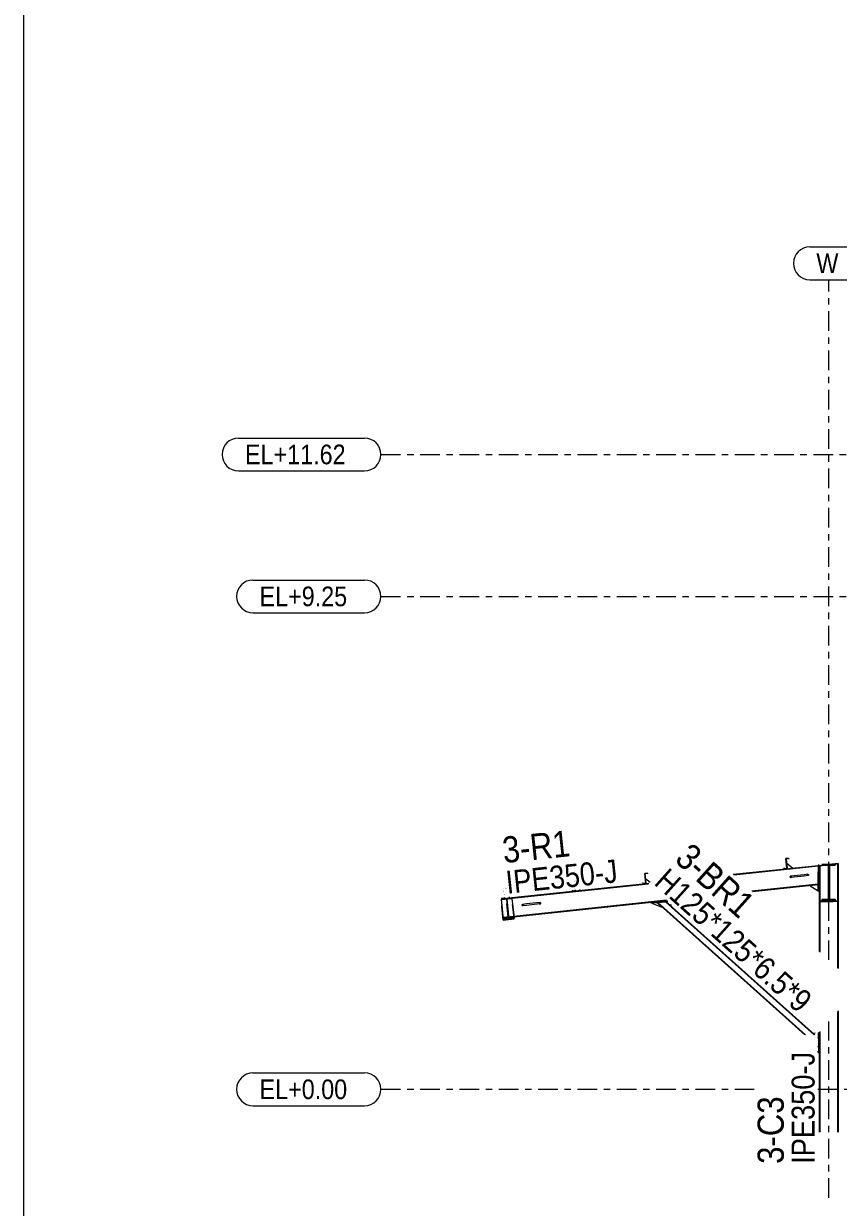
# Model space of a CAD drawing. Header units: millimetres. Extents: x -79 to 743, y -408 to 166.
# Drawn here: x -76.8 to 47.6, y -195.1 to -14.5 of the extents above; entities that cross this region are included whole.
import ezdxf

# ---------------------------------------------------------------- set-up
doc = ezdxf.new("R2010")
doc.units = ezdxf.units.MM
for name, pattern in [('XKITLINE00', [0]), ('XKITLINE02', [4, 2, -2]), ('XKITLINE03', [6, 3, -1, 1, -1])]:
    doc.linetypes.add(name, pattern=pattern)
for name, color, linetype, lineweight in [('DrawingSheet', 5, 'Continuous', 0), ('Part', 2, 'Continuous', 0), ('PartMark', 7, 'Continuous', 0), ('S-grid', 1, 'Continuous', 0)]:
    doc.layers.add(name, color=color, linetype=linetype, lineweight=lineweight)
doc.styles.add('ARIAL', font='ARIAL.TTF')

# ---------------------------------------------------------------- blocks, each defined once
blk = doc.blocks.new('*A362')
at = {"layer": 'Part'}
blk.add_hatch(color=3, dxfattribs=at).paths.add_polyline_path([(-3.54, -146.45), (-3.12, -146.41), (-3.11, -146.53), (-3.13, -146.53), (-3.14, -146.43), (-3.52, -146.47), (-3.36, -147.96), (-3.78, -148), (-3.79, -147.88), (-3.78, -147.88), (-3.77, -147.99), (-3.38, -147.95)], flags=17)
blk = doc.blocks.new('*A363')
at = {"layer": 'Part'}
blk.add_hatch(color=3, dxfattribs=at).paths.add_polyline_path([(7.23, -145.32), (7.65, -145.27), (7.66, -145.4), (7.65, -145.4), (7.64, -145.29), (7.25, -145.33), (7.41, -146.82), (6.99, -146.87), (6.98, -146.74), (7, -146.74), (7.01, -146.85), (7.39, -146.81)], flags=17)
blk = doc.blocks.new('*A364')
at = {"layer": 'Part'}
blk.add_hatch(color=3, dxfattribs=at).paths.add_polyline_path([(18.01, -144.18), (18.42, -144.14), (18.44, -144.26), (18.42, -144.26), (18.41, -144.15), (18.02, -144.19), (18.18, -145.69), (17.77, -145.73), (17.75, -145.61), (17.77, -145.6), (17.78, -145.71), (18.17, -145.67)], flags=17)
blk = doc.blocks.new('*A365')
at = {"layer": 'Part'}
blk.add_hatch(color=3, dxfattribs=at).paths.add_polyline_path([(28.78, -143.04), (29.2, -143), (29.21, -143.12), (29.19, -143.13), (29.18, -143.02), (28.8, -143.06), (28.96, -144.55), (28.54, -144.59), (28.53, -144.47), (28.54, -144.47), (28.55, -144.58), (28.94, -144.54)], flags=17)
blk = doc.blocks.new('*A366')
at = {"layer": 'Part'}
blk.add_hatch(color=3, dxfattribs=at).paths.add_polyline_path([(39.56, -141.91), (39.97, -141.86), (39.98, -141.99), (39.97, -141.99), (39.96, -141.88), (39.57, -141.92), (39.73, -143.41), (39.32, -143.46), (39.3, -143.33), (39.32, -143.33), (39.33, -143.44), (39.71, -143.4)], flags=17)
blk = doc.blocks.new('*A373')
at = {"layer": 'Part'}
blk.add_hatch(color=3, dxfattribs=at).paths.add_polyline_path([(45.05, -148.24), (45.05, -148.14), (47.14, -148.14), (47.14, -148.24)], flags=17)
blk = doc.blocks.new('*A374')
at = {"layer": 'Part'}
blk.add_hatch(color=3, dxfattribs=at).paths.add_polyline_path([(45.05, -142.93), (45.05, -142.83), (47.14, -142.83), (47.14, -142.93)], flags=17)
blk = doc.blocks.new('*A375')
at = {"layer": 'Part'}
blk.add_hatch(color=3, dxfattribs=at).paths.add_polyline_path([(46.07, -148.14), (46.07, -142.93), (46.11, -142.93), (46.11, -148.14)], flags=17)
blk = doc.blocks.new('*A377')
at = {"layer": 'Part'}
blk.add_hatch(color=3, dxfattribs=at).paths.add_polyline_path([(-3.54, -146.45), (-3.12, -146.41), (-3.11, -146.53), (-3.13, -146.53), (-3.14, -146.43), (-3.52, -146.47), (-3.36, -147.96), (-3.78, -148), (-3.79, -147.88), (-3.78, -147.88), (-3.77, -147.99), (-3.38, -147.95)], flags=17)
blk = doc.blocks.new('*A378')
at = {"layer": 'Part'}
blk.add_hatch(color=3, dxfattribs=at).paths.add_polyline_path([(2.07, -148.64), (2.12, -148.67), (2.15, -148.72), (2.14, -148.77), (2.09, -148.82), (2.03, -148.84), (1.97, -148.83), (1.92, -148.8), (1.89, -148.75), (1.9, -148.69), (1.95, -148.65), (2.01, -148.63)], flags=17)
blk = doc.blocks.new('*A379')
at = {"layer": 'Part'}
blk.add_hatch(color=3, dxfattribs=at).paths.add_polyline_path([(7.23, -145.32), (7.65, -145.27), (7.66, -145.4), (7.65, -145.4), (7.64, -145.29), (7.25, -145.33), (7.41, -146.82), (6.99, -146.87), (6.98, -146.74), (7, -146.74), (7.01, -146.85), (7.39, -146.81)], flags=17)
blk = doc.blocks.new('*A380')
at = {"layer": 'Part'}
blk.add_hatch(color=3, dxfattribs=at).paths.add_polyline_path([(18.01, -144.18), (18.42, -144.14), (18.44, -144.26), (18.42, -144.26), (18.41, -144.15), (18.02, -144.19), (18.18, -145.69), (17.77, -145.73), (17.75, -145.61), (17.77, -145.6), (17.78, -145.71), (18.17, -145.67)], flags=17)
blk = doc.blocks.new('*A381')
at = {"layer": 'Part'}
blk.add_hatch(color=3, dxfattribs=at).paths.add_polyline_path([(-3.58, -151.14), (-1.92, -150.97), (-1.92, -151.03), (-3.57, -151.21)], flags=17)
blk = doc.blocks.new('*A382')
at = {"layer": 'Part'}
blk.add_hatch(color=3, dxfattribs=at).paths.add_polyline_path([(-3.9, -148.1), (-2.24, -147.92), (-2.24, -147.99), (-3.89, -148.17)], flags=17)
blk = doc.blocks.new('*A383')
at = {"layer": 'Part'}
blk.add_hatch(color=3, dxfattribs=at).paths.add_polyline_path([(-3.08, -148.08), (-3.05, -148.08), (-2.74, -151.05), (-2.77, -151.06)], flags=17)
blk = doc.blocks.new('*A384')
at = {"layer": 'Part'}
blk.add_hatch(color=3, dxfattribs=at).paths.add_polyline_path([(40.36, -144.6), (40.41, -144.63), (40.43, -144.68), (40.42, -144.73), (40.38, -144.78), (40.31, -144.8), (40.25, -144.79), (40.2, -144.76), (40.18, -144.71), (40.19, -144.65), (40.23, -144.61), (40.29, -144.59)], flags=17)
blk = doc.blocks.new('*A385')
at = {"layer": 'Part'}
blk.add_hatch(color=3, dxfattribs=at).paths.add_polyline_path([(28.78, -143.04), (29.2, -143), (29.21, -143.12), (29.19, -143.13), (29.18, -143.02), (28.8, -143.06), (28.96, -144.55), (28.54, -144.59), (28.53, -144.47), (28.54, -144.47), (28.55, -144.58), (28.94, -144.54)], flags=17)
blk = doc.blocks.new('*A386')
at = {"layer": 'Part'}
blk.add_hatch(color=3, dxfattribs=at).paths.add_polyline_path([(39.56, -141.91), (39.97, -141.86), (39.98, -141.99), (39.97, -141.99), (39.96, -141.88), (39.57, -141.92), (39.73, -143.41), (39.32, -143.46), (39.3, -143.33), (39.32, -143.33), (39.33, -143.44), (39.71, -143.4)], flags=17)
blk = doc.blocks.new('*A472')
at = {"layer": 'DrawingSheet', "color": 5, "linetype": 'XKITLINE00', "lineweight": 0}
blk.add_line((-76.76, 166.1), (-76.76, -407.9), dxfattribs=at)
blk = doc.blocks.new('*A1520')
at = {"layer": 'S-grid', "color": 1, "linetype": 'XKITLINE03', "lineweight": 0}
for p, q in [((-22.24, -177.12), (34.74, -177.12)), ((44.44, -177.12), (557.53, -177.12))]:
    blk.add_line(p, q, dxfattribs=at)
at = {"layer": 'S-grid', "color": 3, "style": 'ARIAL', "width": 0.85}
blk.add_text('EL+0.00', height=3, dxfattribs=at).set_placement((-40.76, -178.62))
blk = doc.blocks.new('*A1521')
at = {"layer": 'S-grid', "color": 1, "linetype": 'XKITLINE03', "lineweight": 0}
blk.add_line((-22.24, -80.25), (240.46, -80.25), dxfattribs=at)
at = {"layer": 'S-grid', "color": 3, "style": 'ARIAL', "width": 0.85}
blk.add_text('EL+11.62', height=3, dxfattribs=at).set_placement((-42.98, -81.75))
blk = doc.blocks.new('*A1522')
at = {"layer": 'S-grid', "color": 1, "linetype": 'XKITLINE03', "lineweight": 0}
blk.add_line((-22.24, -101.91), (557.53, -101.91), dxfattribs=at)
at = {"layer": 'S-grid', "color": 3, "style": 'ARIAL', "width": 0.85}
blk.add_text('EL+9.25', height=3, dxfattribs=at).set_placement((-40.76, -103.41))
blk = doc.blocks.new('*A1560')
at = {"layer": 'S-grid', "color": 1, "linetype": 'XKITLINE03', "lineweight": 0}
for p, q in [((46.09, -157.39), (46.09, -53.58)), ((46.09, -193.67), (46.09, -166.76))]:
    blk.add_line(p, q, dxfattribs=at)
at = {"layer": 'S-grid', "color": 3, "style": 'ARIAL', "width": 0.85}
blk.add_text('W', height=3, dxfattribs=at).set_placement((44.21, -52.58))
blk = doc.blocks.new('*A1591')
at = {"layer": 'Part', "color": 7, "linetype": 'XKITLINE02', "lineweight": 0}
for p, q in [((19.9, -148.64), (21.29, -148.49)), ((44.52, -169.27), (44.52, -170.67))]:
    blk.add_line(p, q, dxfattribs=at)
at = {"layer": 'Part', "color": 2, "linetype": 'XKITLINE00', "lineweight": 0}
for p, q in [((42.43, -168.79), (19.9, -148.64)), ((42.54, -168.79), (20, -148.63)), ((21.19, -148.5), (43.88, -168.79)), ((21.29, -148.49), (43.99, -168.79)), ((44.44, -169.19), (44.52, -169.27)), ((44.44, -169.29), (44.52, -169.37)), ((44.52, -170.57), (44.44, -170.49)), ((44.52, -170.67), (44.44, -170.59))]:
    blk.add_line(p, q, dxfattribs=at)
blk = doc.blocks.new('*A1592')
at = {"layer": 'Part', "color": 2, "linetype": 'XKITLINE00', "lineweight": 0}
for p, q in [((44.49, -143), (31.53, -144.36)), ((44.49, -143.09), (31.62, -144.45)), ((18.65, -145.72), (-2.24, -147.92)), ((18.6, -145.82), (-2.23, -148.02)), ((44.49, -145.84), (34.37, -146.9)), ((44.49, -145.93), (34.46, -146.99)), ((21.35, -148.28), (-1.95, -150.73)), ((21.44, -148.36), (-1.94, -150.83))]:
    blk.add_line(p, q, dxfattribs=at)
at = {"layer": 'Part', "color": 7, "linetype": 'XKITLINE02', "lineweight": 0}
for p, q in [((44.49, -145.93), (44.49, -143)), ((-2.24, -147.92), (-3.9, -148.1)), ((-3.9, -148.1), (-3.6, -151)), ((-2.23, -148.02), (-3.89, -148.19)), ((-1.95, -150.73), (-3.61, -150.91)), ((-1.94, -150.83), (-3.6, -151))]:
    blk.add_line(p, q, dxfattribs=at)
blk = doc.blocks.new('*A1595')
at = {"layer": 'Part', "color": 2, "linetype": 'XKITLINE00', "lineweight": 0}
for p, q in [((-3.78, -148), (-3.79, -147.88)), ((-3.79, -147.88), (-3.78, -147.88)), ((-3.78, -147.88), (-3.77, -147.99)), ((-3.36, -147.96), (-3.78, -148)), ((-3.77, -147.99), (-3.38, -147.95)), ((-3.38, -147.95), (-3.39, -147.84)), ((-3.38, -147.84), (-3.36, -147.96))]:
    blk.add_line(p, q, dxfattribs=at)
blk = doc.blocks.new('*A1596')
at = {"layer": 'Part', "color": 2, "linetype": 'XKITLINE00', "lineweight": 0}
for p, q in [((6.98, -146.75), (6.98, -146.74)), ((6.98, -146.74), (7, -146.74)), ((6.99, -146.87), (6.98, -146.75)), ((7.41, -146.82), (6.99, -146.87)), ((7, -146.74), (7, -146.75)), ((7, -146.75), (7.01, -146.85)), ((7.01, -146.85), (7.39, -146.81)), ((7.39, -146.81), (7.38, -146.71)), ((7.4, -146.71), (7.41, -146.82))]:
    blk.add_line(p, q, dxfattribs=at)
blk = doc.blocks.new('*A1597')
at = {"layer": 'Part', "color": 2, "linetype": 'XKITLINE00', "lineweight": 0}
for p, q in [((18.01, -144.18), (18.42, -144.14)), ((18.17, -145.67), (18.01, -144.18)), ((18.41, -144.15), (18.02, -144.19)), ((18.02, -144.19), (18.18, -145.69)), ((18.42, -144.26), (18.41, -144.15)), ((18.42, -144.14), (18.44, -144.26)), ((18.44, -144.26), (18.42, -144.26)), ((17.75, -145.61), (17.77, -145.6)), ((17.77, -145.73), (17.75, -145.61)), ((17.77, -145.6), (17.78, -145.71)), ((18.18, -145.69), (17.77, -145.73)), ((17.78, -145.71), (18.17, -145.67))]:
    blk.add_line(p, q, dxfattribs=at)
blk = doc.blocks.new('*A1599')
at = {"layer": 'Part', "color": 2, "linetype": 'XKITLINE00', "lineweight": 0}
for p, q in [((39.56, -141.91), (39.97, -141.86)), ((39.71, -143.4), (39.56, -141.91)), ((39.96, -141.88), (39.57, -141.92)), ((39.57, -141.92), (39.73, -143.41)), ((39.97, -141.99), (39.96, -141.88)), ((39.97, -141.86), (39.98, -141.99)), ((39.98, -141.99), (39.97, -141.99)), ((39.32, -143.46), (39.3, -143.33)), ((39.3, -143.33), (39.32, -143.33)), ((39.32, -143.33), (39.33, -143.44)), ((39.73, -143.41), (39.32, -143.46)), ((39.33, -143.44), (39.71, -143.4))]:
    blk.add_line(p, q, dxfattribs=at)
blk = doc.blocks.new('*A1606')
at = {"layer": 'Part', "color": 2, "linetype": 'XKITLINE00', "lineweight": 0}
for p, q in [((44.73, -143.05), (44.64, -143.06)), ((44.64, -143.06), (44.64, -156.09)), ((44.73, -143.05), (44.73, -156.17)), ((47.55, -142.76), (47.46, -142.77)), ((47.46, -142.77), (47.46, -158.62)), ((47.55, -142.76), (47.55, -158.7)), ((47.46, -165.23), (47.46, -183.67)), ((47.55, -165.13), (47.55, -183.67)), ((44.64, -168.39), (44.64, -183.67)), ((44.73, -168.29), (44.73, -183.67))]:
    blk.add_line(p, q, dxfattribs=at)
at = {"layer": 'Part', "color": 7, "linetype": 'XKITLINE02', "lineweight": 0}
blk.add_line((47.46, -142.77), (44.73, -143.05), dxfattribs=at)
blk = doc.blocks.new('*A1607')
at = {"layer": 'Part', "color": 2, "linetype": 'XKITLINE00', "lineweight": 0}
for p, q in [((45.05, -148.14), (45.05, -148.24)), ((47.14, -148.14), (45.05, -148.14)), ((47.14, -148.24), (45.05, -148.24)), ((47.14, -148.24), (47.14, -148.14))]:
    blk.add_line(p, q, dxfattribs=at)
blk = doc.blocks.new('*A1608')
at = {"layer": 'Part', "color": 2, "linetype": 'XKITLINE00', "lineweight": 0}
for p, q in [((45.05, -142.83), (45.05, -142.93)), ((47.14, -142.83), (45.05, -142.83)), ((47.14, -142.93), (45.05, -142.93)), ((47.14, -142.93), (47.14, -142.83))]:
    blk.add_line(p, q, dxfattribs=at)
blk = doc.blocks.new('*A1609')
at = {"layer": 'Part', "color": 7, "linetype": 'XKITLINE02', "lineweight": 0}
for p, q in [((46.11, -142.93), (46.07, -142.93)), ((46.07, -142.93), (46.07, -148.14)), ((46.11, -148.14), (46.11, -142.93)), ((46.07, -148.14), (46.11, -148.14))]:
    blk.add_line(p, q, dxfattribs=at)
blk = doc.blocks.new('*A1610')
at = {"layer": 'Part', "color": 2, "linetype": 'XKITLINE00', "lineweight": 0}
for p, q in [((46.07, -142.93), (46.11, -142.93)), ((46.07, -148.14), (46.07, -142.93)), ((46.11, -142.93), (46.11, -148.14)), ((46.07, -148.14), (46.11, -148.14))]:
    blk.add_line(p, q, dxfattribs=at)
at = {"layer": 'Part', "color": 7, "linetype": 'XKITLINE02', "lineweight": 0}
for p, q in [((46.07, -142.93), (46.11, -142.93)), ((46.11, -148.14), (46.07, -148.14))]:
    blk.add_line(p, q, dxfattribs=at)
blk = doc.blocks.new('*A1611')
at = {"layer": 'Part', "color": 7, "linetype": 'XKITLINE02', "lineweight": 0}
for p, q in [((47.14, -148.14), (45.05, -148.14)), ((45.05, -148.14), (45.05, -148.24)), ((45.05, -148.24), (47.14, -148.24)), ((47.14, -148.24), (47.14, -148.14))]:
    blk.add_line(p, q, dxfattribs=at)
blk = doc.blocks.new('*A1614')
at = {"layer": 'Part', "color": 7, "linetype": 'XKITLINE02', "lineweight": 0}
for p, q in [((46.11, -148.4), (46.11, -142.91)), ((46.24, -142.91), (46.11, -142.91)), ((46.24, -143.03), (46.11, -143.03)), ((46.24, -143.2), (46.11, -143.2)), ((46.24, -142.91), (46.24, -148.4)), ((46.24, -147.87), (46.11, -147.87)), ((46.11, -148.27), (46.24, -148.27)), ((46.24, -148.4), (46.11, -148.4))]:
    blk.add_line(p, q, dxfattribs=at)
blk = doc.blocks.new('*A1615')
at = {"layer": 'Part', "color": 7, "linetype": 'XKITLINE02', "lineweight": 0}
for p, q in [((46.11, -142.91), (46.11, -148.24)), ((46.24, -142.91), (46.11, -142.91)), ((46.11, -143.03), (46.24, -143.03)), ((46.24, -142.91), (46.24, -142.93)), ((46.11, -148.27), (46.24, -148.27)), ((46.24, -148.14), (46.24, -148.27))]:
    blk.add_line(p, q, dxfattribs=at)
at = {"layer": 'Part', "color": 2, "linetype": 'XKITLINE00', "lineweight": 0}
for p, q in [((46.24, -143.2), (46.11, -143.2)), ((46.24, -142.93), (46.24, -148.14)), ((46.24, -147.87), (46.11, -147.87)), ((46.11, -148.24), (46.11, -148.4)), ((46.24, -148.4), (46.11, -148.4)), ((46.24, -148.24), (46.24, -148.4))]:
    blk.add_line(p, q, dxfattribs=at)
blk = doc.blocks.new('*A1616')
at = {"layer": 'Part', "color": 7, "linetype": 'XKITLINE02', "lineweight": 0}
for p, q in [((47.14, -142.83), (45.05, -142.83)), ((45.05, -142.83), (45.05, -142.93)), ((45.05, -142.93), (47.14, -142.93)), ((47.14, -142.93), (47.14, -142.83))]:
    blk.add_line(p, q, dxfattribs=at)
blk = doc.blocks.new('*A1628')
at = {"layer": 'S-grid', "color": 1, "linetype": 'XKITLINE00', "lineweight": 0}
for p, q in [((-41.76, -174.62), (-24.74, -174.62)), ((-41.76, -179.62), (-24.74, -179.62))]:
    blk.add_line(p, q, dxfattribs=at)
for centre, start, end in [((-41.76, -177.12), 90, 270), ((-24.74, -177.12), 270, 90)]:
    blk.add_arc(centre, 2.5, start, end, dxfattribs=at)
blk = doc.blocks.new('*A1629')
at = {"layer": 'Part', "color": 2, "linetype": 'XKITLINE00', "lineweight": 0}
for p, q in [((-3.78, -148), (-3.79, -147.88)), ((-3.79, -147.88), (-3.78, -147.88)), ((-3.78, -147.88), (-3.77, -147.99)), ((-3.36, -147.96), (-3.78, -148)), ((-3.77, -147.99), (-3.38, -147.95)), ((-3.38, -147.95), (-3.39, -147.84)), ((-3.38, -147.84), (-3.36, -147.96))]:
    blk.add_line(p, q, dxfattribs=at)
blk = doc.blocks.new('*A1630')
at = {"layer": 'Part', "color": 7, "linetype": 'XKITLINE02', "lineweight": 0}
for p, q in [((-0.7, -148.97), (-0.67, -148.93)), ((-0.7, -149.02), (-0.7, -148.97)), ((-0.68, -149.07), (-0.7, -149.02)), ((-0.65, -149.1), (-0.68, -149.07)), ((-0.67, -148.93), (-0.63, -148.91)), ((-0.61, -149.11), (-0.65, -149.1)), ((-0.03, -148.84), (-0.63, -148.91)), ((-0.63, -148.91), (-0.58, -148.92)), ((-0.01, -149.05), (-0.61, -149.11)), ((-0.57, -149.1), (-0.61, -149.11)), ((-0.58, -148.92), (-0.55, -148.95)), ((-0.54, -149.05), (-0.57, -149.1)), ((-0.55, -148.95), (-0.53, -149)), ((-0.53, -149), (-0.54, -149.05))]:
    blk.add_line(p, q, dxfattribs=at)
at = {"layer": 'Part', "color": 2, "linetype": 'XKITLINE00', "lineweight": 0}
for p, q in [((2.01, -148.63), (-0.03, -148.84)), ((2.03, -148.84), (-0.01, -149.05)), ((1.9, -148.69), (1.89, -148.75)), ((1.89, -148.75), (1.92, -148.8)), ((1.95, -148.65), (1.9, -148.69)), ((1.92, -148.8), (1.97, -148.83)), ((2.01, -148.63), (1.95, -148.65)), ((1.97, -148.83), (2.03, -148.84)), ((2.07, -148.64), (2.01, -148.63)), ((2.03, -148.84), (2.09, -148.82)), ((2.12, -148.67), (2.07, -148.64)), ((2.09, -148.82), (2.14, -148.77)), ((2.15, -148.72), (2.12, -148.67)), ((2.14, -148.77), (2.15, -148.72))]:
    blk.add_line(p, q, dxfattribs=at)
blk = doc.blocks.new('*A1631')
at = {"layer": 'Part', "color": 2, "linetype": 'XKITLINE00', "lineweight": 0}
for p, q in [((6.98, -146.75), (6.98, -146.74)), ((6.98, -146.74), (7, -146.74)), ((6.99, -146.87), (6.98, -146.75)), ((7.41, -146.82), (6.99, -146.87)), ((7, -146.74), (7, -146.75)), ((7, -146.75), (7.01, -146.85)), ((7.01, -146.85), (7.39, -146.81)), ((7.39, -146.81), (7.38, -146.71)), ((7.4, -146.71), (7.41, -146.82))]:
    blk.add_line(p, q, dxfattribs=at)
blk = doc.blocks.new('*A1632')
at = {"layer": 'Part', "color": 2, "linetype": 'XKITLINE00', "lineweight": 0}
for p, q in [((18.01, -144.18), (18.42, -144.14)), ((18.17, -145.67), (18.01, -144.18)), ((18.41, -144.15), (18.02, -144.19)), ((18.02, -144.19), (18.18, -145.69)), ((18.42, -144.26), (18.41, -144.15)), ((18.42, -144.14), (18.44, -144.26)), ((18.44, -144.26), (18.42, -144.26)), ((17.75, -145.61), (17.77, -145.6)), ((17.77, -145.73), (17.75, -145.61)), ((17.77, -145.6), (17.78, -145.71)), ((18.18, -145.69), (17.77, -145.73)), ((17.78, -145.71), (18.17, -145.67))]:
    blk.add_line(p, q, dxfattribs=at)
blk = doc.blocks.new('*A1633')
at = {"layer": 'Part', "color": 2, "linetype": 'XKITLINE00', "lineweight": 0}
for p, q in [((-3.58, -151.14), (-1.92, -150.97)), ((-3.58, -151.14), (-3.57, -151.21)), ((-1.92, -151.03), (-3.57, -151.21)), ((-1.92, -150.97), (-1.92, -151.03))]:
    blk.add_line(p, q, dxfattribs=at)
blk = doc.blocks.new('*A1634')
at = {"layer": 'Part', "color": 2, "linetype": 'XKITLINE00', "lineweight": 0}
for p, q in [((-3.9, -148.1), (-2.24, -147.92)), ((-3.9, -148.1), (-3.89, -148.17)), ((-2.24, -147.99), (-3.89, -148.17)), ((-2.24, -147.92), (-2.24, -147.99))]:
    blk.add_line(p, q, dxfattribs=at)
blk = doc.blocks.new('*A1635')
at = {"layer": 'Part', "color": 7, "linetype": 'XKITLINE02', "lineweight": 0}
for p, q in [((-3.05, -148.08), (-3.08, -148.08)), ((-3.08, -148.08), (-2.77, -151.06)), ((-2.74, -151.05), (-3.05, -148.08)), ((-2.77, -151.06), (-2.74, -151.05))]:
    blk.add_line(p, q, dxfattribs=at)
blk = doc.blocks.new('*A1636')
at = {"layer": 'Part', "color": 2, "linetype": 'XKITLINE00', "lineweight": 0}
for p, q in [((-3.05, -148.08), (-3.08, -148.08)), ((-3.08, -148.08), (-2.77, -151.06)), ((-3.05, -148.08), (-2.74, -151.05)), ((-2.77, -151.06), (-2.74, -151.05))]:
    blk.add_line(p, q, dxfattribs=at)
blk = doc.blocks.new('*A1637')
at = {"layer": 'Part', "color": 7, "linetype": 'XKITLINE02', "lineweight": 0}
for p, q in [((-1.92, -150.97), (-3.58, -151.14)), ((-3.58, -151.14), (-3.57, -151.21)), ((-3.57, -151.21), (-1.92, -151.03)), ((-1.92, -151.03), (-1.92, -150.97))]:
    blk.add_line(p, q, dxfattribs=at)
blk = doc.blocks.new('*A1638')
at = {"layer": 'Part', "color": 7, "linetype": 'XKITLINE02', "lineweight": 0}
for p, q in [((-2.24, -147.92), (-3.9, -148.1)), ((-3.9, -148.1), (-3.89, -148.17)), ((-3.89, -148.17), (-2.24, -147.99)), ((-2.24, -147.99), (-2.24, -147.92))]:
    blk.add_line(p, q, dxfattribs=at)
blk = doc.blocks.new('*A1639')
at = {"layer": 'Part', "color": 7, "linetype": 'XKITLINE02', "lineweight": 0}
for p, q in [((-3.38, -147.84), (-3.36, -147.96)), ((-3.36, -148.04), (-3.31, -148.04))]:
    blk.add_line(p, q, dxfattribs=at)
at = {"layer": 'Part', "color": 2, "linetype": 'XKITLINE00', "lineweight": 0}
for p, q in [((-3.36, -147.96), (-3.36, -148.04)), ((-3.31, -148.04), (-3.34, -147.84))]:
    blk.add_line(p, q, dxfattribs=at)
blk = doc.blocks.new('*A1640')
at = {"layer": 'Part', "color": 7, "linetype": 'XKITLINE02', "lineweight": 0}
for p, q in [((-3.31, -148.04), (-3.34, -147.84)), ((-2.49, -147.95), (-3.31, -148.04))]:
    blk.add_line(p, q, dxfattribs=at)
at = {"layer": 'Part', "color": 2, "linetype": 'XKITLINE00', "lineweight": 0}
blk.add_line((-2.71, -147.77), (-2.49, -147.95), dxfattribs=at)
blk = doc.blocks.new('*A1641')
at = {"layer": 'Part', "color": 7, "linetype": 'XKITLINE02', "lineweight": 0}
for p, q in [((7.46, -146.9), (7.44, -146.7)), ((8.29, -146.81), (7.46, -146.9))]:
    blk.add_line(p, q, dxfattribs=at)
at = {"layer": 'Part', "color": 2, "linetype": 'XKITLINE00', "lineweight": 0}
blk.add_line((8.07, -146.64), (8.29, -146.81), dxfattribs=at)
blk = doc.blocks.new('*A1642')
at = {"layer": 'Part', "color": 7, "linetype": 'XKITLINE02', "lineweight": 0}
for p, q in [((7.4, -146.71), (7.41, -146.82)), ((7.42, -146.91), (7.46, -146.9))]:
    blk.add_line(p, q, dxfattribs=at)
at = {"layer": 'Part', "color": 2, "linetype": 'XKITLINE00', "lineweight": 0}
for p, q in [((7.41, -146.82), (7.42, -146.91)), ((7.46, -146.9), (7.44, -146.7))]:
    blk.add_line(p, q, dxfattribs=at)
blk = doc.blocks.new('*A1643')
at = {"layer": 'Part', "color": 7, "linetype": 'XKITLINE02', "lineweight": 0}
for p, q in [((-3.03, -148.1), (-3.1, -148.11)), ((-2.74, -150.82), (-3.03, -148.1)), ((-3.1, -148.11), (-2.81, -150.83)), ((-3.02, -148.22), (-3.08, -148.23)), ((-2.82, -150.7), (-2.76, -150.69)), ((-2.81, -150.83), (-2.74, -150.82))]:
    blk.add_line(p, q, dxfattribs=at)
blk = doc.blocks.new('*A1644')
at = {"layer": 'Part', "color": 7, "linetype": 'XKITLINE02', "lineweight": 0}
for p, q in [((-3.1, -148.11), (-3.03, -148.1)), ((-3.03, -148.1), (-2.74, -150.82)), ((-2.81, -150.83), (-3.1, -148.11)), ((-3.02, -148.22), (-3.08, -148.23)), ((-2.82, -150.7), (-2.76, -150.69)), ((-2.74, -150.82), (-2.81, -150.83))]:
    blk.add_line(p, q, dxfattribs=at)
blk = doc.blocks.new('*A1645')
at = {"layer": 'Part', "color": 7, "linetype": 'XKITLINE02', "lineweight": 0}
for p, q in [((-2.24, -147.99), (-3.89, -148.17)), ((-1.93, -150.91), (-2.24, -147.99)), ((-3.59, -151.08), (-3.89, -148.17)), ((-1.93, -150.91), (-3.59, -151.08))]:
    blk.add_line(p, q, dxfattribs=at)
blk = doc.blocks.new('*A1646')
at = {"layer": 'Part', "color": 7, "linetype": 'XKITLINE02', "lineweight": 0}
for p, q in [((-2.24, -147.99), (-3.89, -148.17)), ((-1.93, -150.91), (-2.24, -147.99)), ((-3.59, -151.08), (-3.89, -148.17)), ((-1.93, -150.91), (-3.59, -151.08))]:
    blk.add_line(p, q, dxfattribs=at)
blk = doc.blocks.new('*A1647')
at = {"layer": 'Part', "color": 7, "linetype": 'XKITLINE02', "lineweight": 0}
for p, q in [((-3.89, -148.17), (-2.24, -147.99)), ((-3.58, -151.14), (-3.57, -151.21)), ((-1.92, -150.97), (-1.92, -151.03))]:
    blk.add_line(p, q, dxfattribs=at)
at = {"layer": 'Part', "color": 2, "linetype": 'XKITLINE00', "lineweight": 0}
for p, q in [((-2.24, -147.99), (-1.92, -150.97)), ((-3.89, -148.17), (-3.58, -151.14)), ((-3.57, -151.21), (-3.56, -151.29)), ((-3.56, -151.29), (-1.91, -151.12)), ((-1.91, -151.12), (-1.92, -151.03))]:
    blk.add_line(p, q, dxfattribs=at)
blk = doc.blocks.new('*A1648')
at = {"layer": 'Part', "color": 7, "linetype": 'XKITLINE02', "lineweight": 0}
for p, q in [((-2.24, -147.99), (-3.89, -148.17)), ((-1.91, -151.12), (-2.24, -147.99)), ((-3.56, -151.29), (-3.89, -148.17)), ((-1.91, -151.12), (-3.56, -151.29))]:
    blk.add_line(p, q, dxfattribs=at)
blk = doc.blocks.new('*A1649')
at = {"layer": 'Part', "color": 2, "linetype": 'XKITLINE00', "lineweight": 0}
for p, q in [((18.08, -144.27), (18.03, -144.28)), ((18.23, -145.77), (18.08, -144.27)), ((18.18, -145.69), (18.19, -145.77))]:
    blk.add_line(p, q, dxfattribs=at)
at = {"layer": 'Part', "color": 7, "linetype": 'XKITLINE02', "lineweight": 0}
for p, q in [((18.03, -144.28), (18.18, -145.69)), ((18.19, -145.77), (18.23, -145.77))]:
    blk.add_line(p, q, dxfattribs=at)
blk = doc.blocks.new('*A1650')
at = {"layer": 'Part', "color": 2, "linetype": 'XKITLINE00', "lineweight": 0}
blk.add_line((18.15, -144.94), (18.84, -145.5), dxfattribs=at)
at = {"layer": 'Part', "color": 7, "linetype": 'XKITLINE02', "lineweight": 0}
for p, q in [((18.23, -145.77), (18.15, -144.94)), ((18.65, -145.72), (18.23, -145.77))]:
    blk.add_line(p, q, dxfattribs=at)
blk = doc.blocks.new('*A1651')
at = {"layer": 'Part', "color": 7, "linetype": 'XKITLINE02', "lineweight": 0}
for p, q in [((19.77, -148.65), (19.1, -148.72)), ((20.64, -149.31), (19.99, -148.72))]:
    blk.add_line(p, q, dxfattribs=at)
at = {"layer": 'Part', "color": 2, "linetype": 'XKITLINE00', "lineweight": 0}
for p, q in [((19.1, -148.72), (20.64, -149.31)), ((19.99, -148.72), (19.77, -148.65))]:
    blk.add_line(p, q, dxfattribs=at)
blk = doc.blocks.new('*A1652')
at = {"layer": 'Part', "color": 2, "linetype": 'XKITLINE00', "lineweight": 0}
for p, q in [((21.42, -148.48), (21.39, -148.58)), ((22.04, -149.16), (22.05, -148.91))]:
    blk.add_line(p, q, dxfattribs=at)
at = {"layer": 'Part', "color": 7, "linetype": 'XKITLINE02', "lineweight": 0}
for p, q in [((21.39, -148.58), (22.04, -149.16)), ((21.56, -148.46), (21.42, -148.48))]:
    blk.add_line(p, q, dxfattribs=at)
blk = doc.blocks.new('*A1653')
at = {"layer": 'Part', "color": 2, "linetype": 'XKITLINE00', "lineweight": 0}
for p, q in [((19.01, -148.63), (21.46, -148.37)), ((19.02, -148.73), (19.01, -148.63)), ((21.56, -148.46), (19.02, -148.73))]:
    blk.add_line(p, q, dxfattribs=at)
blk = doc.blocks.new('*A1654')
at = {"layer": 'S-grid', "color": 1, "linetype": 'XKITLINE00', "lineweight": 0}
for p, q in [((-43.98, -77.75), (-24.74, -77.75)), ((-43.98, -82.75), (-24.74, -82.75))]:
    blk.add_line(p, q, dxfattribs=at)
for centre, start, end in [((-43.98, -80.25), 90, 270), ((-24.74, -80.25), 270, 90)]:
    blk.add_arc(centre, 2.5, start, end, dxfattribs=at)
blk = doc.blocks.new('*A1655')
at = {"layer": 'S-grid', "color": 1, "linetype": 'XKITLINE00', "lineweight": 0}
for p, q in [((-41.76, -99.41), (-24.74, -99.41)), ((-41.76, -104.41), (-24.74, -104.41))]:
    blk.add_line(p, q, dxfattribs=at)
for centre, start, end in [((-41.76, -101.91), 90, 270), ((-24.74, -101.91), 270, 90)]:
    blk.add_arc(centre, 2.5, start, end, dxfattribs=at)
blk = doc.blocks.new('*A1656')
at = {"layer": 'Part', "color": 2, "linetype": 'XKITLINE00', "lineweight": 0}
for p, q in [((42.33, -144.38), (40.29, -144.59)), ((40.19, -144.65), (40.18, -144.71)), ((40.18, -144.71), (40.2, -144.76)), ((40.23, -144.61), (40.19, -144.65)), ((40.2, -144.76), (40.25, -144.79)), ((40.29, -144.59), (40.23, -144.61)), ((40.25, -144.79), (40.31, -144.8)), ((40.36, -144.6), (40.29, -144.59)), ((42.35, -144.58), (40.31, -144.8)), ((40.31, -144.8), (40.38, -144.78)), ((40.41, -144.63), (40.36, -144.6)), ((40.38, -144.78), (40.42, -144.73)), ((40.43, -144.68), (40.41, -144.63)), ((40.42, -144.73), (40.43, -144.68))]:
    blk.add_line(p, q, dxfattribs=at)
at = {"layer": 'Part', "color": 7, "linetype": 'XKITLINE02', "lineweight": 0}
for p, q in [((42.93, -144.31), (42.33, -144.38)), ((42.86, -144.37), (42.89, -144.33)), ((42.86, -144.42), (42.86, -144.37)), ((42.87, -144.48), (42.86, -144.42)), ((42.91, -144.51), (42.87, -144.48)), ((42.89, -144.33), (42.93, -144.31)), ((42.93, -144.31), (42.97, -144.32)), ((42.97, -144.32), (43.01, -144.36)), ((43.02, -144.46), (42.99, -144.5)), ((43.01, -144.36), (43.03, -144.41)), ((43.03, -144.41), (43.02, -144.46)), ((42.95, -144.52), (42.35, -144.58)), ((42.95, -144.52), (42.91, -144.51)), ((42.99, -144.5), (42.95, -144.52))]:
    blk.add_line(p, q, dxfattribs=at)
blk = doc.blocks.new('*A1658')
at = {"layer": 'Part', "color": 2, "linetype": 'XKITLINE00', "lineweight": 0}
for p, q in [((39.56, -141.91), (39.97, -141.86)), ((39.71, -143.4), (39.56, -141.91)), ((39.96, -141.88), (39.57, -141.92)), ((39.57, -141.92), (39.73, -143.41)), ((39.97, -141.99), (39.96, -141.88)), ((39.97, -141.86), (39.98, -141.99)), ((39.98, -141.99), (39.97, -141.99)), ((39.32, -143.46), (39.3, -143.33)), ((39.3, -143.33), (39.32, -143.33)), ((39.32, -143.33), (39.33, -143.44)), ((39.73, -143.41), (39.32, -143.46)), ((39.33, -143.44), (39.71, -143.4))]:
    blk.add_line(p, q, dxfattribs=at)
blk = doc.blocks.new('*A1659')
at = {"layer": 'Part', "color": 7, "linetype": 'XKITLINE02', "lineweight": 0}
for p, q in [((47.46, -148.4), (44.73, -148.4)), ((44.73, -148.48), (44.73, -148.4)), ((44.73, -148.48), (47.46, -148.48)), ((44.85, -148.48), (44.85, -148.4)), ((47.34, -148.48), (47.34, -148.4)), ((47.46, -148.48), (47.46, -148.4))]:
    blk.add_line(p, q, dxfattribs=at)
blk = doc.blocks.new('*A1660')
at = {"layer": 'Part', "color": 2, "linetype": 'XKITLINE00', "lineweight": 0}
for p, q in [((46.11, -148.4), (44.73, -148.4)), ((47.46, -148.48), (44.73, -148.48)), ((47.46, -148.4), (46.24, -148.4))]:
    blk.add_line(p, q, dxfattribs=at)
at = {"layer": 'Part', "color": 7, "linetype": 'XKITLINE02', "lineweight": 0}
for p, q in [((44.73, -148.48), (44.73, -148.4)), ((44.85, -148.48), (44.85, -148.4)), ((46.24, -148.4), (46.11, -148.4)), ((47.34, -148.48), (47.34, -148.4)), ((47.46, -148.4), (47.46, -148.48))]:
    blk.add_line(p, q, dxfattribs=at)
blk = doc.blocks.new('*A1661')
at = {"layer": 'Part', "color": 2, "linetype": 'XKITLINE00', "lineweight": 0}
for p, q in [((44.52, -168.52), (44.52, -171.55)), ((44.62, -168.41), (44.62, -168.38)), ((44.62, -171.55), (44.62, -168.41)), ((44.52, -171.55), (44.62, -171.55))]:
    blk.add_line(p, q, dxfattribs=at)
blk = doc.blocks.new('*A1662')
at = {"layer": 'Part', "color": 2, "linetype": 'XKITLINE00', "lineweight": 0}
for p, q in [((44.43, -170.58), (44.44, -170.6)), ((44.44, -170.6), (44.52, -170.79)), ((44.52, -171.47), (44.44, -171.3))]:
    blk.add_line(p, q, dxfattribs=at)
at = {"layer": 'Part', "color": 7, "linetype": 'XKITLINE02', "lineweight": 0}
blk.add_line((44.52, -170.79), (44.52, -171.47), dxfattribs=at)
blk = doc.blocks.new('*A1663')
at = {"layer": 'Part', "color": 2, "linetype": 'XKITLINE00', "lineweight": 0}
for p, q in [((44.02, -168.56), (43.77, -168.6)), ((44.43, -169.19), (44.44, -169.18)), ((44.44, -169.18), (44.52, -169.14))]:
    blk.add_line(p, q, dxfattribs=at)
at = {"layer": 'Part', "color": 7, "linetype": 'XKITLINE02', "lineweight": 0}
for p, q in [((43.77, -168.6), (43.99, -168.79)), ((44.52, -169.14), (44.52, -168.52))]:
    blk.add_line(p, q, dxfattribs=at)
blk = doc.blocks.new('*A1664')
at = {"layer": 'Part', "color": 2, "linetype": 'XKITLINE00', "lineweight": 0}
for p, q in [((44.62, -142.91), (44.49, -142.91)), ((44.49, -142.91), (44.49, -146.83)), ((44.62, -146.83), (44.62, -142.91)), ((44.49, -146.83), (44.62, -146.83))]:
    blk.add_line(p, q, dxfattribs=at)
blk = doc.blocks.new('*A1665')
at = {"layer": 'Part', "color": 7, "linetype": 'XKITLINE02', "lineweight": 0}
for p, q in [((44.37, -145.94), (43.25, -146.06)), ((44.49, -146.83), (44.49, -146.05))]:
    blk.add_line(p, q, dxfattribs=at)
at = {"layer": 'Part', "color": 2, "linetype": 'XKITLINE00', "lineweight": 0}
for p, q in [((43.25, -146.06), (44.49, -146.83)), ((44.49, -146.05), (44.37, -145.94))]:
    blk.add_line(p, q, dxfattribs=at)
blk = doc.blocks.new('*A1666')
at = {"layer": 'Part', "color": 2, "linetype": 'XKITLINE00', "lineweight": 0}
for p, q in [((47.54, -142.67), (46.09, -142.83)), ((47.54, -142.67), (47.55, -142.76)), ((44.63, -142.98), (45.15, -142.93)), ((44.64, -143.06), (44.63, -142.98)), ((45.94, -142.93), (44.64, -143.06)), ((47.55, -142.76), (46.89, -142.83))]:
    blk.add_line(p, q, dxfattribs=at)
at = {"layer": 'Part', "color": 7, "linetype": 'XKITLINE02', "lineweight": 0}
for p, q in [((46.09, -142.83), (45.15, -142.93)), ((46.89, -142.83), (45.94, -142.93))]:
    blk.add_line(p, q, dxfattribs=at)
blk = doc.blocks.new('*A1667')
at = {"layer": 'Part', "color": 2, "linetype": 'XKITLINE00', "lineweight": 0}
for p, q in [((39.62, -142), (39.58, -142.01)), ((39.78, -143.49), (39.62, -142)), ((39.73, -143.41), (39.74, -143.5))]:
    blk.add_line(p, q, dxfattribs=at)
at = {"layer": 'Part', "color": 7, "linetype": 'XKITLINE02', "lineweight": 0}
for p, q in [((39.58, -142.01), (39.73, -143.41)), ((39.74, -143.5), (39.78, -143.49))]:
    blk.add_line(p, q, dxfattribs=at)
blk = doc.blocks.new('*A1668')
at = {"layer": 'Part', "color": 2, "linetype": 'XKITLINE00', "lineweight": 0}
blk.add_line((40.61, -143.41), (39.69, -142.66), dxfattribs=at)
at = {"layer": 'Part', "color": 7, "linetype": 'XKITLINE02', "lineweight": 0}
for p, q in [((39.69, -142.66), (39.78, -143.49)), ((39.78, -143.49), (40.61, -143.41))]:
    blk.add_line(p, q, dxfattribs=at)
blk = doc.blocks.new('*A1669')
at = {"layer": 'S-grid', "color": 1, "linetype": 'XKITLINE00', "lineweight": 0}
for p, q in [((43.21, -48.58), (48.98, -48.58)), ((43.21, -53.58), (48.98, -53.58))]:
    blk.add_line(p, q, dxfattribs=at)
for centre, start, end in [((43.21, -51.08), 90, 270), ((48.98, -51.08), 270, 90)]:
    blk.add_arc(centre, 2.5, start, end, dxfattribs=at)
blk = doc.blocks.new('*A2095')
at = {"layer": 'PartMark', "color": 3, "style": 'ARIAL', "width": 0.85}
blk.add_text('3-BR1', height=4, rotation=-41.8145, dxfattribs=at).set_placement((22.42, -142.26))
at = {"layer": 'PartMark', "color": 7, "style": 'ARIAL', "width": 0.85}
blk.add_text('H125*125*6.5*9', height=3.5, rotation=-41.8145, dxfattribs=at).set_placement((19.29, -145.76))
blk = doc.blocks.new('*A2096')
at = {"layer": 'PartMark', "color": 3, "style": 'ARIAL', "width": 0.85}
blk.add_text('3-R1', height=4, rotation=6.0218, dxfattribs=at).set_placement((-3.47, -142.62))
at = {"layer": 'PartMark', "color": 7, "style": 'ARIAL', "width": 0.85}
blk.add_text('IPE350-J', height=3.5, rotation=6.0218, dxfattribs=at).set_placement((-2.98, -147.3))
blk = doc.blocks.new('*A2098')
at = {"layer": 'PartMark', "color": 7, "style": 'ARIAL', "width": 0.85}
blk.add_text('IPE350-J', height=3.5, rotation=90.0002, dxfattribs=at).set_placement((43.94, -188.5))
at = {"layer": 'PartMark', "color": 3, "style": 'ARIAL', "width": 0.85}
blk.add_text('3-C3', height=4, rotation=90.0002, dxfattribs=at).set_placement((39.24, -188.5))

msp = doc.modelspace()

# ---------------------------------------------------------------- block references
at = {"lineweight": 0}
for name in ['*A472', '*A1669', '*A1560', '*A1654', '*A1521', '*A1655', '*A1522', '*A2096', '*A2095', '*A366', '*A386', '*A1599', '*A1658', '*A1667', '*A1668', '*A1666', '*A1592', '*A364', '*A380', '*A1597', '*A1632', '*A1649', '*A365', '*A385', '*A1656', '*A1664', '*A1606', '*A374', '*A1608', '*A1616', '*A375', '*A1609', '*A1610', '*A1614', '*A1615', '*A363', '*A379', '*A1650', '*A384', '*A1665', '*A382', '*A1634', '*A1638', '*A1645', '*A1646', '*A1647', '*A1648', '*A362', '*A377', '*A1595', '*A1629', '*A1639', '*A1640', '*A1643', '*A1644', '*A383', '*A1635', '*A1636', '*A1596', '*A1631', '*A1642', '*A1641', '*A1630', '*A378', '*A1653', '*A1651', '*A1591', '*A1652', '*A1659', '*A1660', '*A373', '*A1607', '*A1611', '*A381', '*A1633', '*A1637', '*A1663', '*A1661', '*A1662', '*A2098', '*A1628', '*A1520']:
    msp.add_blockref(name, (0, 0), dxfattribs=at)

doc.saveas('drawing.dxf')
